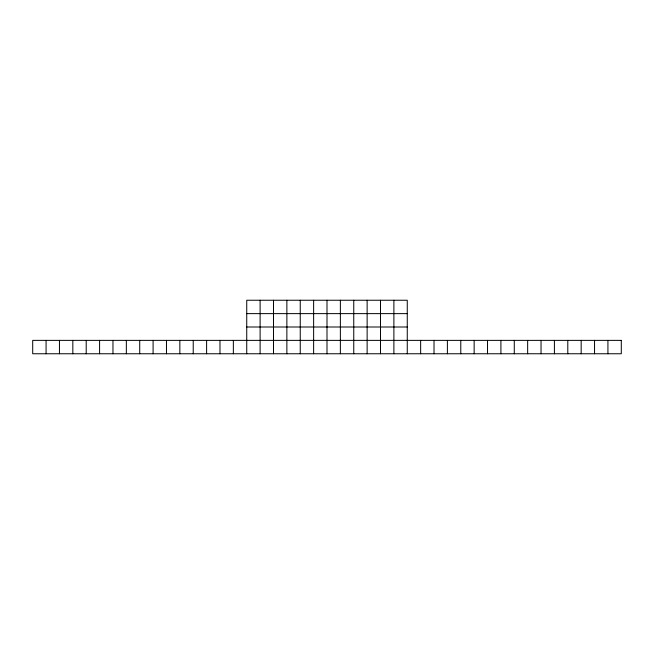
<?xml version="1.0" encoding="UTF-8"?>
<svg xmlns="http://www.w3.org/2000/svg" width="654" height="654" viewBox="0 0 654 654"><rect width="100%" height="100%" fill="white"/><g stroke="black" fill="none" stroke-linecap="round" stroke-linejoin="round"><path stroke-width="0.98" d="M246.738 313.626L407.262 313.626M246.738 327L407.262 327M607.926 340.374L607.926 353.757M594.543 340.374L594.543 353.757M581.169 340.374L581.169 353.757M567.795 340.374L567.795 353.757M554.412 340.374L554.412 353.757M541.038 340.374L541.038 353.757M527.655 340.374L527.655 353.757M514.281 340.374L514.281 353.757M500.907 340.374L500.907 353.757M487.524 340.374L487.524 353.757M474.15 340.374L474.15 353.757M460.776 340.374L460.776 353.757M447.393 340.374L447.393 353.757M434.019 340.374L434.019 353.757M420.645 340.374L420.645 353.757M407.262 353.757L407.262 300.243L246.738 300.243L246.738 353.757M393.888 300.243L393.888 353.757M380.505 300.243L380.505 353.757M367.131 300.243L367.131 353.757M353.757 300.243L353.757 353.757M340.374 300.243L340.374 353.757M327 300.243L327 353.757M313.626 300.243L313.626 353.757M300.243 300.243L300.243 353.757M286.869 300.243L286.869 353.757M273.495 300.243L273.495 353.757M260.112 300.243L260.112 353.757M233.355 340.374L233.355 353.757M219.981 340.374L219.981 353.757M206.607 340.374L206.607 353.757M193.224 340.374L193.224 353.757M179.85 340.374L179.85 353.757M166.476 340.374L166.476 353.757M153.093 340.374L153.093 353.757M139.719 340.374L139.719 353.757M126.345 340.374L126.345 353.757M112.962 340.374L112.962 353.757M99.588 340.374L99.588 353.757M86.205 340.374L86.205 353.757M72.831 340.374L72.831 353.757M59.457 340.374L59.457 353.757M46.074 340.374L46.074 353.757M621.3 340.374L32.7 340.374L32.7 353.757L621.3 353.757L621.3 340.374"/></g></svg>
